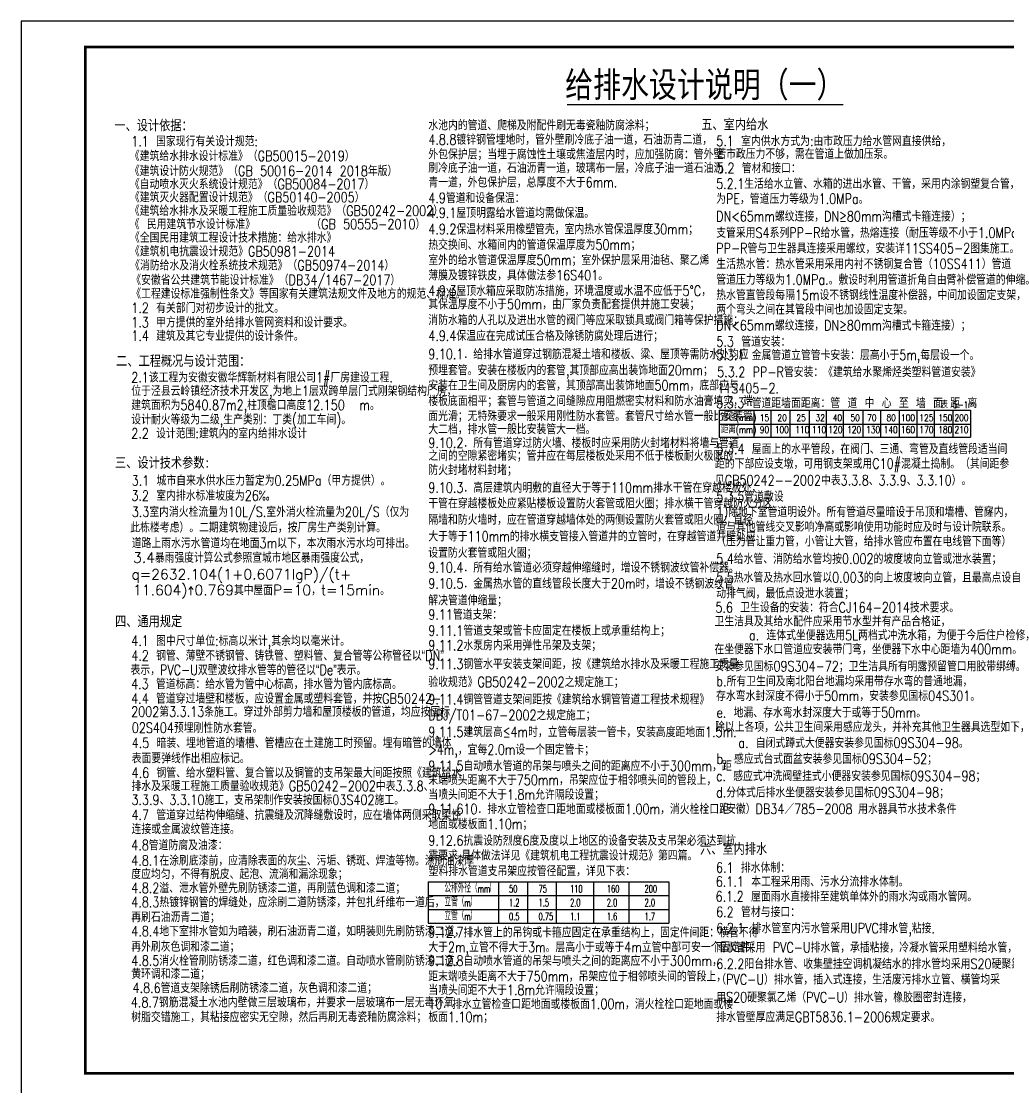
# Model space of a CAD drawing. Extents: x -191212 to 1245715665, y -234495 to 250873.
# Drawn here: x 153538 to 191990, y 162908 to 204433 of the extents above; entities that cross this region are included whole.
import ezdxf

# ---------------------------------------------------------------- set-up
doc = ezdxf.new("R2010")
doc.units = 0
doc.header["$LTSCALE"] = 500
doc.layers.get('0').update_dxf_attribs({"linetype": 'CONTINUOUS'})
for name, color, linetype in [('PUB_TITLE', 4, 'CONTINUOUS'), ('TWT_SYMB', 3, 'CONTINUOUS'), ('TWT_TEXT', 7, 'CONTINUOUS'), ('TWT_TITLE', 7, 'CONTINUOUS'), ('说明图层', 144, 'CONTINUOUS')]:
    doc.layers.add(name, color=color, linetype=linetype)
doc.styles.add('-黑体', font='simhei.ttf', dxfattribs={"width": 0.8})
doc.styles.add('_HZTXT', font='txt.shx', dxfattribs={"width": 0.8, "bigfont": 'hztxt.shx'})
doc.styles.add('_TCH_DIM', font='SIMPLEX', dxfattribs={"bigfont": 'GBCBIG'})
doc.styles.add('_TWT_WELL', font='SIMPLEX', dxfattribs={"width": 0.8, "height": 3.5, "bigfont": 'HZTXT'})

# ---------------------------------------------------------------- blocks, each defined once
blk = doc.blocks.new('REH')
at = {"layer": 'PUB_TITLE', "color": 7}
for p, q in [((-218585, -214815), (-207305, -214815)), ((-218585, -214815), (-218585, -216758)), ((-215291, -214815), (-215291, -216758)), ((-213942, -214815), (-213942, -216758)), ((-212594, -214815), (-212594, -216758)), ((-210835, -214815), (-210835, -216758)), ((-209192, -214815), (-209192, -216758)), ((-207305, -214815), (-207305, -216758)), ((-218585, -215463), (-207305, -215463)), ((-218585, -216110), (-207305, -216110)), ((-218585, -216758), (-207305, -216758))]:
    blk.add_line(p, q, dxfattribs=at)
at = {"layer": 'PUB_TITLE', "color": 7, "style": '_TCH_DIM'}
for s, height, width, p in [('公称外径（', 414.7, 0.75, (-217827, -215322)), ('mm', 352.5, 0.529412, (-216272, -215322)), ('）', 415, 0.75, (-215739, -215322)), ('50', 352.5, 0.529412, (-214801, -215322)), ('75', 352.5, 0.529412, (-213416, -215322)), ('110', 352.5, 0.529412, (-211939, -215322)), ('160', 352.5, 0.529412, (-210217, -215322)), ('200', 352.5, 0.529412, (-208446, -215322)), ('立管（', 414.7, 0.75, (-217827, -215970)), ('）', 415, 0.75, (-216628, -215970)), ('1.2', 352.5, 0.529412, (-214801, -215970)), ('1.5', 352.5, 0.529412, (-213416, -215970)), ('2.0', 352.5, 0.529412, (-211939, -215970)), ('2.0', 352.5, 0.529412, (-210217, -215970)), ('2.0', 352.5, 0.529412, (-208446, -215970)), ('立管（', 414.7, 0.75, (-217827, -216618)), ('m', 353, 0.529412, (-216894, -215970)), ('）', 415, 0.75, (-216628, -216618)), ('m', 353, 0.529412, (-216894, -216618)), ('0.5', 352.5, 0.529412, (-214801, -216618)), ('0.75', 352.5, 0.529412, (-213416, -216618)), ('1.1', 352.5, 0.529412, (-211939, -216618)), ('1.6', 352.5, 0.529412, (-210217, -216618)), ('1.7', 352.5, 0.529412, (-208446, -216618))]:
    blk.add_text(s, height=height, dxfattribs=dict(at, width=width)).set_placement(p)
at = {"layer": '说明图层', "color": 7, "style": '_HZTXT', "width": 0.8}
blk.add_text('塑料排水管道支吊架应按管径配置，详见下表：', height=480.15, rotation=360, dxfattribs=at).set_placement((-218570, -214550))

msp = doc.modelspace()

# ---------------------------------------------------------------- linework, layer by layer
at = {"layer": 'TWT_SYMB'}
msp.add_line((174823.3, 201193.8), (185571.1, 201193.8), dxfattribs=at)
at = {"layer": 'TWT_TITLE', "color": 4}
msp.add_lwpolyline([(153538.4, 162433.3), (212938.4, 162433.3), (212938.4, 204433.3), (153538.4, 204433.3)], close=True, dxfattribs=at)
at = {"layer": 'TWT_TITLE', "color": 4, "const_width": 100}
msp.add_lwpolyline([(156038.4, 163433.3), (211938.4, 163433.3), (211938.4, 203433.3), (156038.4, 203433.3)], close=True, dxfattribs=at)
at = {"layer": '说明图层', "color": 7}
for p, q in [((180742.2, 189276.7), (180742.2, 188230.4)), ((180742.2, 189276.7), (190533.5, 189276.7)), ((182093.2, 189276.7), (182093.2, 188230.4)), ((182759.4, 189276.7), (182759.4, 188230.4)), ((183500.1, 189276.7), (183500.1, 188230.4)), ((184255.7, 189276.7), (184255.7, 188230.4)), ((184913.7, 189276.7), (184913.7, 188230.4)), ((185579.9, 189276.7), (185579.9, 188230.4)), ((186344.4, 189276.7), (186344.4, 188230.4)), ((187026.9, 189276.7), (187026.9, 188230.4)), ((187758.6, 189276.7), (187758.6, 188230.4)), ((187758.6, 189276.7), (187758.6, 188230.4)), ((188441.2, 189276.7), (188441.2, 188230.4)), ((189123.8, 189276.7), (189123.8, 188230.4)), ((189845.3, 189276.7), (189845.3, 188230.4)), ((190533.5, 189276.7), (190533.5, 188230.4)), ((180742.2, 188733.6), (190533.5, 188733.6)), ((180732, 188230.4), (190533.5, 188230.4))]:
    msp.add_line(p, q, dxfattribs=at)

# ---------------------------------------------------------------- block references
at = {"color": 1, "xscale": 0.8316000000000001, "yscale": 0.8316000000000001, "zscale": 0.8316000000000001}
msp.add_blockref('REH', (351179.5, 349536.3), dxfattribs=at)

# ---------------------------------------------------------------- texts
at = {"insert": (180628.4, 173936.2), "char_height": 399.289, "width": 9031.614, "attachment_point": 1, "style": '_TWT_WELL'}
msp.add_mtext('（安徽）DB34／785-2008 用水器具节水技术条件', dxfattribs=at)
at = {"layer": 'TWT_TEXT', "style": '-黑体', "width": 0.8}
msp.add_text('给排水设计说明（一）', height=997.92, dxfattribs=at).set_placement((174738.4, 201469.9))
at = {"layer": '说明图层', "color": 7, "width": 0.8}
for s, height, style, p in [('一、设计依据：', 399.29, '-黑体', (157168.3, 200184.6)), ('水池内的管道、爬梯及附配件刷无毒瓷釉防腐涂料；', 399.289, '_HZTXT', (169404.3, 200184.6)), ('五、室内给水', 399.29, '-黑体', (180044.5, 200222.2)), ('1.1 国家现行有关设计规范:', 399.289, '_HZTXT', (157824.7, 199559)), ('4.8.8镀锌钢管埋地时，管外壁刷冷底子油一道，石油沥青二道，', 399.289, '_HZTXT', (169404.3, 199624.3)), ('5.1 室内供水方式为:由市政压力给水管网直接供给，', 399.289, '_HZTXT', (180628.4, 199568)), ('《建筑给水排水设计标准》（GB50015-2019）', 399.289, '_HZTXT', (157769.4, 198986.1)), ('外包保护层；当埋于腐蚀性土壤或焦渣层内时，应加强防腐：管外壁', 399.289, '_HZTXT', (169404.3, 199053.4)), ('若市政压力不够，需在管道上做加压泵。', 399.289, '_HZTXT', (180628.4, 199069.4)), ('刷冷底子油一道，石油沥青一道，玻璃布一层，冷底子油一道石油沥', 399.289, '_HZTXT', (169404.3, 198522)), ('5.2 管材和接口：', 399.29, '_HZTXT', (180654.2, 198513.6)), ('《建筑设计防火规范》（GB 50016-2014 2018年版）', 399.289, '_HZTXT', (157769.4, 198403.5)), ('《自动喷水灭火系统设计规范》（GB50084-2017）', 399.289, '_HZTXT', (157772.3, 197889.3)), ('青一道，外包保护层，总厚度不大于6mm.', 399.289, '_HZTXT', (169404.3, 197958.6)), ('5.2.1生活给水立管、水箱的进出水管、干管，采用内涂钢塑复合管，衬塑材料', 399.289, '_HZTXT', (180623.5, 197903.4)), ('《建筑灭火器配置设计规范》（GB50140-2005）', 399.289, '_HZTXT', (157772.3, 197378.1)), ('4.9管道和设备保温：', 399.289, '_HZTXT', (169404.3, 197348.2)), ('为PE，管道压力等级为1.0MPa。', 399.289, '_HZTXT', (180623.5, 197316.7)), ('《建筑给水排水及采暖工程施工质量验收规范》（GB50242-2002）', 399.289, '_HZTXT', (157769.4, 196851.2)), ('4.9.1屋顶明露给水管道均需做保温。', 399.289, '_HZTXT', (169404.3, 196769.8)), ('DN<65mm螺纹连接，DN≥80mm沟槽式卡箍连接）；', 399.289, '_HZTXT', (180628.4, 196632.4)), ('《 民用建筑节水设计标准》       （GB 50555-2010）', 399.289, '_HZTXT', (157764.8, 196328.2)), ('4.9.2保温材料采用橡塑管壳，室内热水管保温厚度30mm；', 399.289, '_HZTXT', (169404.3, 196134.9)), ('支管采用S4系列PP-R给水管，热熔连接（耐压等级不小于1.0MPa）；', 399.289, '_HZTXT', (180628.4, 195993.5)), ('《全国民用建筑工程设计技术措施：给水排水》', 399.289, '_HZTXT', (157772.9, 195806.2)), ('《建筑机电抗震设计规范》GB50981-2014', 399.289, '_HZTXT', (157775.5, 195267.6)), ('热交换间、水箱间内的管道保温厚度为50mm；', 399.289, '_HZTXT', (169404.3, 195526.5)), ('PP-R管与卫生器具连接采用螺纹，安装详11SS405-2图集施工。', 399.289, '_HZTXT', (180628.4, 195388.1)), ('《消防给水及消火栓系统技术规范》（GB50974-2014）', 399.289, '_HZTXT', (157780.1, 194726.2)), ('室外的给水管道保温厚度50mm；室外保护层采用油毡、聚乙烯', 399.289, '_HZTXT', (169404.3, 194929.5)), ('生活热水管：热水管采用采用内衬不锈钢复合管（10SS411）管道', 399.289, '_HZTXT', (180628.4, 194780)), ('薄膜及镀锌铁皮，具体做法参16S401。', 399.289, '_HZTXT', (169404.3, 194337.4)), ('《安徽省公共建筑节能设计标准》（DB34/1467-2017）', 399.289, '_HZTXT', (157824.7, 194153.2)), ('管道压力等级为1.0MPa.。敷设时利用管道折角自由臂补偿管道的伸缩。', 399.289, '_HZTXT', (180628.4, 194164.7)), ('《工程建设标准强制性条文》等国家有关建筑法规文件及地方的规范、标准。', 399.289, '_HZTXT', (157824.7, 193619.7)), ('4.9.3屋顶水箱应采取防冻措施，环境温度或水温不应低于5%%DC，', 399.289, '_HZTXT', (169404.3, 193731.1)), ('热水管直管段每隔15m设不锈钢线性温度补偿器，中间加设固定支架，', 399.289, '_HZTXT', (180628.4, 193568.5)), ('1.2 有关部门对初步设计的批文。', 399.289, '_HZTXT', (157824.7, 193065.1)), ('其保温厚度不小于50mm，由厂家负责配套提供并施工安装；', 399.289, '_HZTXT', (169404.3, 193209.7)), ('两个弯头之间在其管段中间也加设固定支架。', 399.289, '_HZTXT', (180628.4, 193005.1)), ('1.3 甲方提供的室外给排水管网资料和设计要求。', 399.289, '_HZTXT', (157824.7, 192503.4)), ('消防水箱的人孔以及进出水管的阀门等应采取锁具或阀门箱等保护措施；', 399.289, '_HZTXT', (169404.3, 192590.6)), ('DN<65mm螺纹连接，DN≥80mm沟槽式卡箍连接）；', 399.289, '_HZTXT', (180628.4, 192382.7)), ('1.4 建筑及其它专业提供的设计条件。', 399.289, '_HZTXT', (157824.7, 191977.6)), ('4.9.4保温应在完成试压合格及除锈防腐处理后进行；', 399.289, '_HZTXT', (169404.3, 191976.9)), ('5.3 管道安装：', 399.29, '_HZTXT', (180633.1, 191749)), ('二、工程概况与设计范围：', 399.289, '-黑体', (157237.3, 191005.1)), ('9.10.1．给排水管道穿过钢筋混凝土墙和楼板、粱、屋顶等需防水处均应', 399.289, '_HZTXT', (169404.3, 191263.3)), ('5.3.1 金属管道立管管卡安装：层高小于5m,每层设一个。', 399.289, '_HZTXT', (180633, 191226.8)), ('预埋套管。安装在楼板内的套管,其顶部应高出装饰地面20mm；', 399.289, '_HZTXT', (169404.3, 190637.6)), ('2.1该工程为安徽安徽华辉新材料有限公司1#厂房建设工程.', 399.289, '_HZTXT', (157824.7, 190357)), ('5.3.2 PP-R管安装：《建筑给水聚烯烃类塑料管道安装》', 399.289, '_HZTXT', (180665.9, 190566)), ('位于泾县云岭镇经济技术开发区,为地上1层双跨单层门式刚架钢结构厂房，', 399.289, '_HZTXT', (157824.7, 189829.8)), ('安装在卫生间及厨房内的套管，其顶部高出装饰地面50mm，底部应与', 399.289, '_HZTXT', (169404.3, 190046.3)), ('11S405-2.', 399.29, '_HZTXT', (180665.9, 189935.6)), ('楼板底面相平；套管与管道之间缝隙应用阻燃密实材料和防水油膏填实，端', 399.289, '_HZTXT', (169404.3, 189438.4)), ('5.3.3 管道距墙面距离：管 道 中 心 至 墙 面 距 离', 399.289, '_HZTXT', (180628, 189356.6)), ('建筑面积为5840.87m2,柱顶檐口高度12.150  m。', 399.289, '_HZTXT', (157824.7, 189279)), ('表 5-1', 266.19, '_HZTXT', (189373.8, 189353.4)), ('设计耐火等级为二级,生产类别：丁类(加工车间)。', 399.289, '_HZTXT', (157824.7, 188718.4)), ('面光滑；无特殊要求一般采用刚性防水套管。套管尺寸给水管一般比安装管', 399.289, '_HZTXT', (169404.3, 188850.5)), ('管径(mm)', 266.19, '_HZTXT', (180813.3, 188855.9)), ('15', 266.19, '_HZTXT', (182325.4, 188846.6)), ('20', 266.19, '_HZTXT', (183012.6, 188846.6)), ('25', 266.19, '_HZTXT', (183753.3, 188846.6)), ('32', 266.19, '_HZTXT', (184500.7, 188846.6)), ('40', 266.19, '_HZTXT', (185166.9, 188846.6)), ('50', 266.19, '_HZTXT', (185859.4, 188846.6)), ('70', 266.19, '_HZTXT', (186511.7, 188846.6)), ('80', 266.19, '_HZTXT', (187265, 188846.6)), ('100', 266.19, '_HZTXT', (187831, 188846.6)), ('125', 266.19, '_HZTXT', (188546.8, 188846.6)), ('150', 266.19, '_HZTXT', (189283.5, 188846.6)), ('200', 266.19, '_HZTXT', (189916.5, 188846.6)), ('2.2 设计范围:建筑内的室内给排水设计', 399.289, '_HZTXT', (157824.7, 188174.8)), ('大二档，排水管一般比安装管大一档。 ', 399.289, '_HZTXT', (169404.3, 188339.9)), ('距离(mm)', 266.19, '_HZTXT', (180813.3, 188381.1)), ('90', 266.19, '_HZTXT', (182325.4, 188384.2)), ('100', 266.19, '_HZTXT', (182911, 188384.2)), ('110', 266.19, '_HZTXT', (183712.5, 188384.2)), ('110', 266.19, '_HZTXT', (184364.1, 188384.2)), ('120', 266.19, '_HZTXT', (185001.1, 188384.2)), ('120', 266.19, '_HZTXT', (185731.1, 188384.2)), ('130', 266.19, '_HZTXT', (186470.8, 188384.2)), ('140', 266.19, '_HZTXT', (187153.4, 188384.2)), ('160', 266.19, '_HZTXT', (187831, 188384.2)), ('170', 266.19, '_HZTXT', (188546.8, 188384.2)), ('180', 266.19, '_HZTXT', (189283.5, 188384.2)), ('210', 266.19, '_HZTXT', (189916.5, 188384.2)), ('9.10.2．所有管道穿过防火墙、楼板时应采用防火封堵材料将墙与管道', 399.289, '_HZTXT', (169404.3, 187803.5)), ('之间的空隙紧密堵实；管井应在每层楼板处采用不低于楼板耐火极限的', 399.289, '_HZTXT', (169404.3, 187304.9)), ('5.3.4 屋面上的水平管段，在阀门、三通、弯管及直线管段适当间', 399.289, '_HZTXT', (180633, 187567.7)), ('三、设计技术参数:', 399.29, '-黑体', (157192.6, 187038.8)), ('距的下部应设支墩，可用钢支架或用C10#混凝土捣制。（其间距参', 399.289, '_HZTXT', (180577.4, 186994.2)), ('防火封堵材料封堵；', 399.29, '_HZTXT', (169404.3, 186747.8)), ('3.1 城市自来水供水压力暂定为0.25MPa（甲方提供）。', 399.289, '_HZTXT', (157841.2, 186335.6)), ('9.10.3．高层建筑内明敷的直径大于等于110mm排水干管在穿越楼板处，', 399.289, '_HZTXT', (169404.3, 186057.9)), ('见GB50242--2002中表3.3.8、3.3.9、3.3.10）。', 399.289, '_HZTXT', (180577.4, 186344.9)), ('3.2 室内排水标准坡度为26‰', 399.289, '_HZTXT', (157829.9, 185748.8)), ('5.3.5管道敷设', 399.29, '_HZTXT', (180628.4, 185711.6)), ('干管在穿越楼板处应紧贴楼板设置防火套管或阻火圈；排水横干管穿越防火分区', 399.289, '_HZTXT', (169404.3, 185448.8)), ('3.3室内消火栓流量为10L/S.室外消火栓流量为20L/S（仅为', 399.289, '_HZTXT', (157843.9, 185116.2)), ('隔墙和防火墙时，应在管道穿越墙体处的两侧设置防火套管或阻火圈；直径', 399.289, '_HZTXT', (169404.3, 184809.7)), ('1)除地下室管道明设外。所有管道尽量暗设于吊顶和墙槽、管窿内，当管', 399.289, '_HZTXT', (180628.4, 185112.8)), ('此栋楼考虑）。二期建筑物建设后，按厂房生产类别计算。', 399.289, '_HZTXT', (157786.5, 184508.8)), ('道与其他管线交叉影响净高或影响使用功能时应及时与设计院联系。', 399.289, '_HZTXT', (180628.4, 184534.9)), ('大于等于110mm的排水横支管接入管道井的立管时，在穿越管道井壁处应', 399.289, '_HZTXT', (169404.3, 184160.2)), ('（压力管让重力管，小管让大管，给排水管应布置在电线管下面等）', 399.289, '_HZTXT', (180628.4, 183967.7)), ('道路上雨水污水管道均在地面3m以下，本次雨水污水均可排出。', 399.289, '_HZTXT', (157843.9, 183897.6)), ('设置防火套管或阻火圈；', 399.289, '_HZTXT', (169404.3, 183522)), ('5.4给水管、消防给水管均按0.002的坡度坡向立管或泄水装置；', 399.289, '_HZTXT', (180628.4, 183284.6)), ('9.10.4．所有给水管道必须穿越伸缩缝时，增设不锈钢波纹管补偿器。', 399.289, '_HZTXT', (169404.3, 182948.2)), ('9.10.5．金属热水管的直线管段长度大于20m时，增设不锈钢波纹管', 399.289, '_HZTXT', (169404.3, 182322.8)), ('5.5热水管及热水回水管以0.003的向上坡度坡向立管，且最高点设自', 399.289, '_HZTXT', (180628.4, 182558.2)), ('动排气阀，最低点设泄水装置；', 399.289, '_HZTXT', (180628.4, 181942.4)), ('解决管道伸缩量；', 399.29, '_HZTXT', (169404.3, 181666.3)), ('9.11管道支架：', 399.29, '_HZTXT', (169404.3, 181111.6)), ('四、通用规定', 399.29, '-黑体', (157194.3, 180854.2)), ('卫生洁具及其给水配件应采用节水型并有产品合格证，', 399.289, '_HZTXT', (180560.9, 180848.6)), ('9.11.1管道支架或管卡应固定在楼板上或承重结构上；', 399.289, '_HZTXT', (169404.3, 180486.2)), ('         a. 连体式坐便器选用5L两档式冲洗水箱，为便于今后住户检修，', 399.289, '_HZTXT', (179118.5, 180308.6, 20238.4)), ('4.1 图中尺寸单位:标高以米计,其余均以毫米计。', 399.289, '_HZTXT', (157824.7, 180089.1)), ('9.11.2水泵房内采用弹性吊架及支架；', 399.289, '_HZTXT', (169404.3, 179915.8)), ('4.2 钢管、薄壁不锈钢管、铸铁管、塑料管、复合管等公称管径以“DN”', 399.289, '_HZTXT', (157825.9, 179512.8)), ('在坐便器下水口管道应安装带门弯，坐便器下水中心距墙为400mm。', 399.289, '_HZTXT', (180558.5, 179764.4)), ('表示，PVC-U双壁波纹排水管等的管径以“De”表示。', 399.289, '_HZTXT', (157794.8, 178954.2)), ('9.11.3钢管水平安装支架间距，按《建筑给水排水及采暖工程施工质量', 399.289, '_HZTXT', (169404.3, 179185.6)), ('安装参见国标09S304-72；卫生洁具所有明露预留管口用胶带绑缚。', 399.289, '_HZTXT', (180558.5, 179096.8)), ('4.3 管道标高：给水管为管中心标高，排水管为管内底标高。', 399.289, '_HZTXT', (157821.4, 178406.1)), ('验收规范》GB50242-2002之规定施工；', 399.289, '_HZTXT', (169404.3, 178483.3)), ('b.所有卫生间及南北阳台地漏均采用带存水弯的普通地漏，', 399.289, '_HZTXT', (180633, 178514.9)), ('4.4 管道穿过墙壁和楼板，应设置金属或塑料套管，并按GB50242-', 399.289, '_HZTXT', (157821.4, 177839.8)), ('9.11.4铜管管道支架间距按《建筑给水铜管管道工程技术规程》', 399.289, '_HZTXT', (169404.3, 177806)), ('存水弯水封深度不得小于50mm，安装参见国标04S301。', 399.289, '_HZTXT', (180621, 177941.9)), ('2002第3.3.13条施工。穿过外部剪力墙和屋顶楼板的管道，均应按国标', 399.289, '_HZTXT', (157821.4, 177325.8)), ('e. 地漏、存水弯水封深度大于或等于50mm。', 399.289, '_HZTXT', (180636.6, 177295.2)), ('DBJ/T01-67-2002之规定施工；', 399.289, '_HZTXT', (169404.3, 177191.4)), ('02S404预埋刚性防水套管。', 399.289, '_HZTXT', (157845.5, 176698.6)), ('9.11.5建筑层高≤4m时，立管每层装一管卡，安装高度距地面1.5m.', 399.289, '_HZTXT', (169404.3, 176536.1)), ('除以上各项，公共卫生间采用感应龙头，并补充其他卫生器具选型如下，', 399.289, '_HZTXT', (180583.3, 176734.4)), ('4.5 暗装、埋地管道的墙槽、管槽应在土建施工时预留。埋有暗管的墙体', 399.289, '_HZTXT', (157840.6, 176110.5)), ('      a. 自闭式蹲式大便器安装参见国标09S304-98。', 399.289, '_HZTXT', (179630.7, 176113.4)), ('>4m,，宜每2.0m设一个固定管卡；', 399.289, '_HZTXT', (169404.3, 175849.2)), ('表面要弹线作出相应标记。', 399.289, '_HZTXT', (157840.6, 175515.2)), ('9.11.5自动喷水管道的吊架与喷头之间的距离应不小于300mm，距', 399.289, '_HZTXT', (169404.3, 175211.4)), ('b. 感应式台式面盆安装参见国标09S304-52；', 399.289, '_HZTXT', (180636.6, 175489.9)), ('4.6 钢管、给水塑料管、复合管以及铜管的支吊架最大间距按照《建筑给水', 399.289, '_HZTXT', (157837.1, 174946.6)), ('c. 感应式冲洗阀壁挂式小便器安装参见国标09S304-98；', 399.289, '_HZTXT', (180623.1, 174819.7)), ('排水及采暖工程施工质量验收规范》GB50242-2002中表3.3.8、', 399.289, '_HZTXT', (157831.5, 174429.2)), ('末端喷头距离不大于750mm，吊架应位于相邻喷头间的管段上，', 399.289, '_HZTXT', (169404.3, 174665.9)), ('当喷头间距不大于1.8m允许隔段设置；', 399.289, '_HZTXT', (169404.3, 174095.8)), ('d.分体式后排水坐便器安装参见国标09S304-98；', 399.289, '_HZTXT', (180623.1, 174180.6)), ('3.3.9、3.3.10施工，支吊架制作安装按国标03S402施工。', 399.289, '_HZTXT', (157831.5, 173891.1)), ('4.7 管道穿过结构伸缩缝、抗震缝及沉降缝敷设时，应在墙体两侧采取柔性', 399.289, '_HZTXT', (157831.5, 173305.4)), ('9.11.610．排水立管检查口距地面或楼板面1.00m，消火栓栓口距', 399.289, '_HZTXT', (169404.3, 173531.6)), ('连接或金属波纹管连接。', 399.289, '_HZTXT', (157837.1, 172755.5)), ('地面或楼板面1.10m；', 399.289, '_HZTXT', (169404.3, 172948.2)), ('9.12.6抗震设防烈度6度及度以上地区的设备安装及支吊架必须达到抗', 399.289, '_HZTXT', (169404.3, 172303.7)), ('4.8管道防腐及油漆：', 399.289, '_HZTXT', (157824.7, 172124.9)), ('六、室内排水', 399.29, '-黑体', (179997.7, 171986.8)), ('4.8.1在涂刷底漆前，应清除表面的灰尘、污垢、锈斑、焊渣等物。涂刷油漆厚', 399.289, '_HZTXT', (157824.7, 171523.7)), ('震要求,具体做法详见《建筑机电工程抗震设计规范》第四篇。', 399.289, '_HZTXT', (169404.3, 171724.9)), ('6.1 排水体制：', 399.29, '_HZTXT', (180619.3, 171246.9)), ('度应均匀，不得有脱皮、起泡、流淌和漏涂现象；', 399.289, '_HZTXT', (157824.7, 170999.3)), ('6.1.1 本工程采用雨、污水分流排水体制。', 399.289, '_HZTXT', (180610.8, 170705.8)), ('4.8.2溢、泄水管外壁先刷防锈漆二道，再刷蓝色调和漆二道；', 399.289, '_HZTXT', (157824.7, 170454.6)), ('4.8.3热镀锌钢管的焊缝处，应涂刷二道防锈漆，并包扎纤维布一道后，', 399.289, '_HZTXT', (157824.7, 169904.9)), ('6.1.2 屋面雨水直接排至建筑单体外的雨水沟或雨水管网。', 399.289, '_HZTXT', (180602.8, 170125.2)), ('6.2 管材与接口：', 399.29, '_HZTXT', (180625, 169519.9)), ('再刷石油沥青二道；', 399.29, '_HZTXT', (157824.7, 169320.3)), ('4.8.4地下室排水管如为暗装，刷石油沥青二道，如明装则先刷防锈漆二道，', 399.289, '_HZTXT', (157824.7, 168771.9)), ('9.12.7排水管上的吊钩或卡箍应固定在承重结构上，固定件间距：横管不得', 399.289, '_HZTXT', (169404.3, 168723.7)), ('6.2.1 排水管室内污水管采用UPVC排水管,粘接.', 399.289, '_HZTXT', (180628.4, 168888.9)), ('再外刷灰色调和漆二道；', 399.289, '_HZTXT', (157824.7, 168168.2)), ('大于2m,立管不得大于3m。层高小于或等于4m立管中部可安一个固定件；', 399.289, '_HZTXT', (169404.3, 168149.4)), ('雨水管采用 PVC-U排水管，承插粘接，冷凝水管采用塑料给水管，插入式连接。', 399.289, '_HZTXT', (180628.4, 168137.9)), ('4.8.5消火栓管刷防锈漆二道，红色调和漆二道。自动喷水管刷防锈漆二道，', 399.289, '_HZTXT', (157824.7, 167621.4)), ('9.12.8自动喷水管道的吊架与喷头之间的距离应不小于300mm，', 399.289, '_HZTXT', (169404.3, 167616.8)), ('6.2.2阳台排水管、收集壁挂空调机凝结水的排水管均采用S20硬聚氯乙烯', 399.289, '_HZTXT', (180628.4, 167496.4)), ('黄环调和漆二道；', 399.29, '_HZTXT', (157824.7, 167108.3)), ('距末端喷头距离不大于750mm，吊架应位于相邻喷头间的管段上，', 399.289, '_HZTXT', (169404.3, 167010.8)), ('4.8.6管道支架除锈后刷防锈漆二道，灰色调和漆二道；', 399.289, '_HZTXT', (157875.3, 166561.2)), ('（PVC-U）排水管，插入式连接，生活废污排水立管、横管均采', 399.289, '_HZTXT', (180628.4, 166891.2)), ('当喷头间距不大于1.8m允许隔段设置；', 399.289, '_HZTXT', (169404.3, 166482)), ('用S20硬聚氯乙烯（PVC-U）排水管，橡胶圈密封连接，', 399.289, '_HZTXT', (180628.4, 166193.5)), ('4.8.7钢筋混凝土水池内壁做三层玻璃布，并要求一层玻璃布一层无毒环氧', 399.289, '_HZTXT', (157809.3, 166000.2)), ('10．排水立管检查口距地面或楼板面1.00m，消火栓栓口距地面或楼', 399.289, '_HZTXT', (169404.3, 165933.9)), ('树脂交错施工，其粘接应密实无空隙，然后再刷无毒瓷釉防腐涂料；', 399.289, '_HZTXT', (157824.7, 165425.9)), ('板面1.10m；', 399.29, '_HZTXT', (169404.3, 165425.9)), ('排水管壁厚应满足GBT5836.1-2006规定要求。', 399.289, '_HZTXT', (180628.4, 165425.9))]:
    msp.add_text(s, height=height, rotation=360, dxfattribs=dict(at, style=style)).set_placement(p)
at = {"layer": '说明图层', "color": 7, "style": '_TCH_DIM'}
msp.add_text('3.4暴雨强度计算公式参照宣城市地区暴雨强度公式，', height=399.289, dxfattribs=at).set_placement((157893.5, 183331.1))
at = {"layer": '说明图层', "color": 6, "style": '_TCH_DIM'}
for s, p in [('q=2632.104(1+0.6071lgP)/(t+', (157831.5, 182679.2)), ('11.604)^ 0.769其中屋面P=10，t=15min。  ', (157893.5, 182065.4))]:
    msp.add_text(s, height=399.289, dxfattribs=at).set_placement(p)
at = {"layer": '说明图层', "color": 6, "style": '_HZTXT', "width": 0.8}
msp.add_text('5.6 卫生设备的安装：符合CJ164-2014技术要求。', height=399.289, rotation=360, dxfattribs=at).set_placement((180595.1, 181391))

doc.saveas('drawing.dxf')
